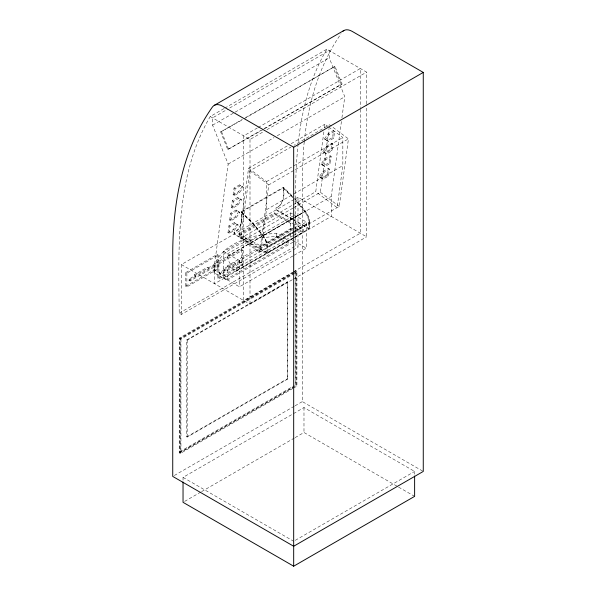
<?xml version="1.0" encoding="UTF-8"?>
<svg xmlns="http://www.w3.org/2000/svg" width="596" height="596" viewBox="0 0 596 596"><rect width="100%" height="100%" fill="white"/><g stroke="black" fill="none" stroke-linecap="round" stroke-linejoin="round"><path stroke-width="0.45" stroke-dasharray="2.98 2.23" d="M304.288 141.736L303.446 148.516L302.321 177.161L302.321 401.607L422.46 470.967M304.325 141.476C308.028 103.421 319.039 65.374 341.031 33.741M341.426 121.45L331.234 196.449L331.234 216.4L214.605 283.733L214.605 263.782L228.164 164.086L212.586 125.167L212.586 117.874L226.264 109.977M227.977 232.634L228.909 225.772L234.31 222.651L238.147 225.012L234.444 230.317L229.043 233.431L227.977 232.634L233.371 229.52L237.081 224.215M229.684 220.051L230.622 213.189L236.016 210.068L239.86 212.429L236.15 217.726L230.756 220.848L229.684 220.051L235.085 216.937L238.795 211.632M231.397 207.468L232.328 200.599L237.73 197.485L241.574 199.839L237.864 205.143L232.462 208.265L231.397 207.468L236.798 204.346L240.501 199.042M233.11 194.877L234.042 188.016L239.443 184.902L243.28 187.256L239.577 192.56L234.176 195.674L233.11 194.877L238.504 191.763L242.214 186.459M229.043 233.431L229.974 226.569L235.375 223.448L238.147 225.012M230.756 220.848L231.688 213.979L237.089 210.865L239.86 212.429M232.462 208.265L233.401 201.396L238.795 198.282L241.574 199.839M234.176 195.674L235.107 188.813L240.508 185.691L243.28 187.256M248.569 168.273L266.472 181.624L266.472 209.688L260.765 251.706L239.391 235.778L248.569 168.273L287.95 145.536M294.521 232.216L259.595 252.384L240.687 238.288L249.866 170.784L290.908 147.085M259.595 252.384L268.774 184.879L294.528 170.009M293.239 204.689L315.746 191.696L323.933 131.493M324.425 127.842L324.924 124.191L327.912 126.419M293.806 207.617L320.357 192.285L329.044 128.431M319.307 176.744L322.078 178.301L327.48 175.187L328.411 168.325L329.484 169.115L328.545 175.984L323.151 179.098L319.307 176.744L323.017 171.439L328.411 168.325M321.02 164.153L323.792 165.718L329.193 162.604L330.124 155.735L331.19 156.532L330.259 163.401L324.857 166.515L321.02 164.153L324.723 158.856L330.124 155.735M322.727 151.57L325.505 153.135L330.899 150.013L331.838 143.152L332.903 143.949L331.972 150.81L326.571 153.932L322.727 151.57L326.437 146.266L331.838 143.152M324.44 138.987L327.211 140.552L332.613 137.43L333.544 130.569L328.15 133.683L324.44 138.987L328.284 141.341L333.678 138.227L334.617 131.366L329.215 134.48L325.513 139.784M341.925 117.792L344.786 96.753L329.215 57.834L329.215 50.541L227.069 109.515M328.657 126.97L342.834 137.542L342.834 165.606L337.12 207.624L315.746 191.696M295.005 231.941L339.273 206.38L348.451 138.883L329.536 124.787L294.126 145.23M223.91 108.621L210.239 116.518C175.47 175.783 178.457 246.997 179.217 313.176L181.378 314.427L298 247.094L298 197.216L366.622 236.835L366.622 104.702M366.622 103.779L366.622 72.138L326.861 49.185C292.092 108.45 295.08 179.664 295.839 245.843L298 247.094M323.799 152.367L327.502 147.063L332.903 143.949M322.086 164.95L325.796 159.654L331.19 156.532M320.372 177.541L324.082 172.237L329.484 169.115M224.714 108.159L326.861 49.185M212.586 125.167L329.215 57.834M263.238 129.481L227.732 149.551L220.676 131.91L242.386 119.379M245.604 117.516L334.989 66.342L342.044 83.976L264.043 129.012M220.676 131.91L243.317 119.267M244.114 118.805L334.989 66.342M257.383 127.946L243.712 135.843L243.712 300.54L292.778 272.208M258.187 127.484L360.334 68.51L360.334 107.593M227.732 149.551L260.705 130.517M263.924 128.661L342.044 83.976M210.239 116.518L250 139.471L263.67 131.574M266.889 129.719L366.622 72.138M228.164 164.086L274.004 137.616M277.222 135.754L344.786 96.753M291.168 143.681L324.924 124.191M266.472 181.624L293.001 166.314M293.806 165.844L342.834 137.542M295.333 169.547L348.451 138.883M267.284 252.823L234.481 233.885L234.481 232.023A30.143 17.403 60 0 0 241.499 212.012L252.756 222.986L263.216 235.569A12.687 7.323 60 0 1 267.284 246.588L267.284 253.322L234.049 234.131L234.049 232.276A30.143 17.403 60 0 0 241.067 212.265L241.067 211.751L283.42 187.3L292.897 196.524M266.472 209.688L293.001 194.378M293.806 193.909L342.834 165.606M234.049 232.276L234.481 232.023M292.77 219.633L275.97 209.934L275.97 208.071L276.402 207.825A30.143 17.403 60 0 0 283.42 187.814L283.42 187.3M181.378 314.427L181.378 264.55L298 197.216M293.031 228.447L260.564 247.191L238.966 234.727L238.966 233.476L274.607 212.906L293.001 223.53M238.966 234.727L274.607 214.15L294.603 225.698M239.391 235.778L292.435 205.151M240.687 238.288L293.001 208.086M185.788 272.543L217.1 254.462L218.181 255.081L218.181 268.803L186.868 286.877L185.788 286.259L185.788 272.543L186.868 273.162L218.181 255.081M292.822 255.997L239.421 286.825L223.716 277.758L223.716 251.572L290.669 212.921L293.023 214.284M292.897 216.05L227.538 253.784L227.538 256.273A8.642 4.984 60 0 0 233.647 266.859L236.374 268.431L292.964 235.763M194.385 274.734L195.466 275.359L213.822 264.758L214.903 265.384L214.903 266.628L190.072 280.969L188.992 280.344L188.992 279.099L194.385 275.978L194.385 274.734L207.348 267.254L208.429 267.88L208.429 269.124L207.348 268.498L207.348 267.254M241.067 211.751L252.443 222.822L263.022 235.539L294.186 217.547M294.983 217.086L305.375 211.088A13.298 7.674 60 0 1 309.637 222.636L309.637 228.871L293.202 219.38M227.538 256.273L305.137 211.371L294.67 198.781M214.605 263.782L292.621 218.739M293.426 218.278L331.234 196.449M217.845 263.283L241.603 249.568L242.684 250.193L242.684 265.153L218.926 278.868L217.845 278.243L217.845 263.283L218.926 263.909L242.684 250.193M188.992 280.344L214.903 265.384M185.788 286.259L217.1 268.178L218.181 268.803M238.966 233.476L260.564 245.947L294.618 226.286M292.897 242.237L227.538 279.964L227.538 265.823L292.897 228.089M293.828 227.992L296.205 226.622L296.205 225.377L293.798 223.992M292.629 232.805L220.371 274.54L219.291 273.914L219.291 272.67L223.612 270.174L223.612 268.93L234.407 262.694L235.487 263.313L235.487 264.564L234.407 263.939L234.407 262.694M223.716 251.572L239.421 260.638L292.822 229.81M293.619 229.348L306.366 221.988L306.366 248.174L293.619 255.535M223.612 268.93L224.692 269.548L239.808 260.825L240.888 261.443L240.888 262.694L239.808 262.069L239.808 260.825M219.291 273.914L240.888 261.443M294.022 237.387L266.852 253.069L266.852 246.833L294.022 231.151M294.819 230.689L309.205 222.382A12.687 7.323 60 0 0 305.137 211.371M294.454 231.397L267.284 247.087A13.298 7.674 60 0 0 263.022 235.539M295.251 230.943L309.637 222.636M293.426 232.343L300.6 228.201L303.327 229.78L303.327 232.269L293.761 237.797M217.845 278.243L241.603 264.527L242.684 265.153M293.761 235.301L303.327 229.78M223.716 277.758L290.669 239.108L293.023 240.464M294.819 236.925L309.205 228.618L309.205 222.382M227.538 265.823L236.374 270.927L292.964 238.251M225.877 279.591L288.509 243.429L288.509 240.352L276.626 233.498A65.433 37.779 0 0 0 213.994 269.653L213.994 272.73L225.877 279.591L225.877 276.514L213.994 269.653M179.217 313.176L294.23 246.774M293.582 271.746L360.334 233.207L360.334 108.524M292.897 388.443L180.297 453.459L179.217 452.833L179.217 338.118L292.621 272.64M293.426 272.178L295.839 270.785L296.92 271.404L296.92 386.126L293.701 387.981M294.394 272.365L179.865 338.491L179.865 451.708L180.946 452.334L296.272 385.746L296.272 272.528L295.191 271.903L295.191 385.128L296.92 386.126M294.506 272.797L180.297 338.737L180.297 453.459M295.311 272.335L296.92 271.404M179.217 338.118L180.946 339.117L296.272 272.528M186.757 339.899L287.346 281.819L287.779 282.072L287.779 379.026L187.189 437.099L186.757 436.853L186.757 339.899L187.189 340.145L287.779 282.072M181.378 264.55L250 304.169L292.629 279.554M293.433 279.092L366.622 236.835M186.757 436.853L287.346 378.773L287.779 379.026M179.865 451.708L294.394 385.59M179.217 452.833L294.23 386.432M174.345 475.496L294.268 406.256M295.072 405.794L302.321 401.607M183.039 480.152L183.039 477.381L292.696 414.071M293.5 413.609L303.982 407.56L414.622 471.436L414.622 474.207M184.648 501.392L200.778 492.08M201.582 491.618L294.305 438.082M295.117 437.613L303.982 432.495L397.785 486.656M295.296 540.334L414.622 471.436M293.806 214.731L306.366 221.988M292.405 218.918L276.402 209.68L276.402 207.825M293.567 220.095L308.773 228.871L308.773 222.636A12.687 7.323 60 0 0 304.705 211.617L294.238 199.034M295.296 227.635L303.327 232.269M293.806 240.918L306.366 248.174M213.994 272.73A65.433 37.779 0 0 1 276.626 236.575L288.509 243.429M223.612 270.174L224.692 270.8L224.692 269.548M214.903 266.628L213.822 266.002L213.822 264.758M219.291 272.67L220.371 273.288L220.371 274.54M194.385 275.978L195.466 276.604L195.466 275.359M188.992 279.099L190.072 279.725L190.072 280.969M398.59 487.118L414.622 496.371M183.039 477.381L293.679 541.265M328.15 133.683L329.215 134.48M332.613 137.43L333.678 138.227M327.211 140.552L328.284 141.341M326.437 146.266L327.502 147.063M330.899 150.013L331.972 150.81M325.505 153.135L326.571 153.932M324.723 158.856L325.796 159.654M329.193 162.604L330.259 163.401M323.792 165.718L324.857 166.515M323.017 171.439L324.082 172.237M327.48 175.187L328.545 175.984M322.078 178.301L323.151 179.098M320.357 192.285L339.273 206.38M249.866 170.784L268.774 184.879M239.443 184.902L240.508 185.691M234.042 188.016L235.107 188.813M238.504 191.763L239.577 192.56M237.73 197.485L238.795 198.282M232.328 200.599L233.401 201.396M236.798 204.346L237.864 205.143M236.016 210.068L237.089 210.865M230.622 213.189L231.688 213.979M235.085 216.937L236.15 217.726M234.31 222.651L235.375 223.448M228.909 225.772L229.974 226.569M233.371 229.52L234.444 230.317M292.688 196.844L283.42 187.814L241.067 212.265L252.324 223.232L262.784 235.815A12.687 7.323 60 0 1 266.852 246.833M292.919 197.738L282.988 188.06A30.143 17.403 60 0 1 275.97 208.071M294.796 198.371L305.375 211.088M334.058 66.447L341.121 84.088M221.6 131.805L228.663 149.44M303.982 407.56L303.982 432.495M295.839 270.785L295.839 385.5M290.669 212.921L290.669 239.108M287.346 281.819L287.346 378.773M276.626 233.498L276.626 236.575M274.607 212.906L274.607 214.15M260.564 245.947L260.564 247.191M250 139.471L250 304.169M241.603 249.568L241.603 264.527M239.421 260.638L239.421 286.825M236.374 268.431L236.374 270.927M218.926 263.909L218.926 278.868M217.1 254.462L217.1 268.178M187.189 340.145L187.189 437.099M186.868 273.162L186.868 286.877M180.946 339.117L180.946 452.334M300.6 228.201A8.642 4.984 60 0 1 294.7 219.566"/><path stroke-width="0.89" d="M214.277 105.343L343.862 30.53M293.679 147.234L423.264 72.421L423.264 471.436L293.679 546.249L172.736 476.42L172.736 251.974C173.056 201.463 182.778 149.037 212.392 107.049A16.8 9.7 60 0 1 222.621 106.207L293.679 147.234L293.679 566.2L414.622 496.371L414.622 476.055M423.264 72.421L352.206 31.394A16.8 9.7 60 0 0 342.529 31.566M293.679 566.2L183.039 502.324L183.039 482"/></g></svg>
